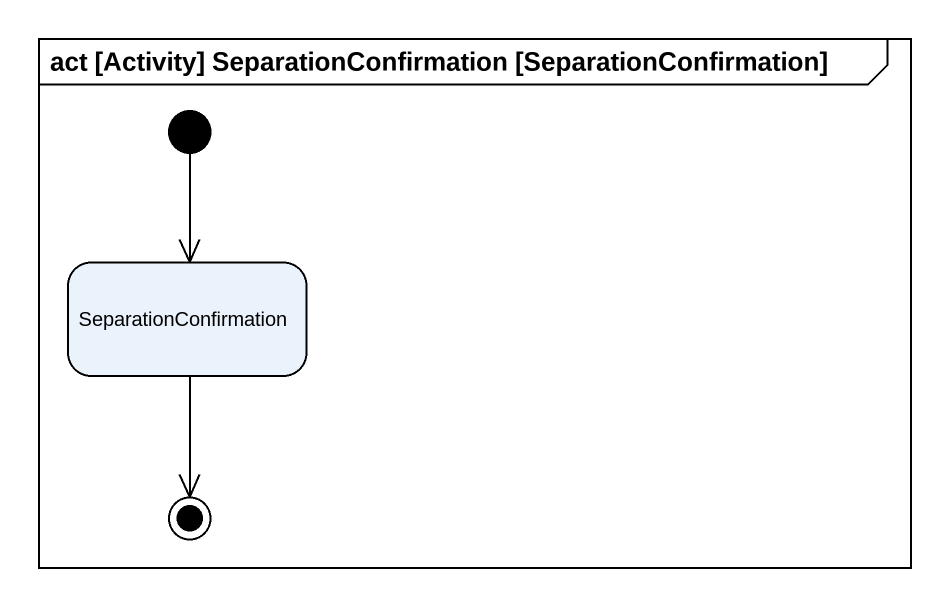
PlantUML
@startuml
mainframe act [Activity] SeparationConfirmation [SeparationConfirmation]
hide empty description
state SeparationConfirmation
[*] --> SeparationConfirmation
SeparationConfirmation --> [*]
@enduml
